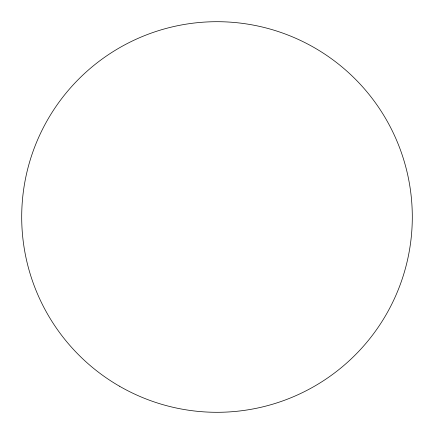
<?xml version="1.0" encoding="UTF-8"?>
<svg xmlns="http://www.w3.org/2000/svg" width="434" height="434" viewBox="0 0 434 434"><rect width="100%" height="100%" fill="white"/><g stroke="black" fill="none" stroke-linecap="round" stroke-linejoin="round"><path stroke-width="0.65" d="M119.35 386.135A195.3 195.3 0 0 0 412.3 217A195.3 195.3 0 0 0 119.35 47.865A195.3 195.3 0 0 0 119.35 386.135"/></g></svg>
